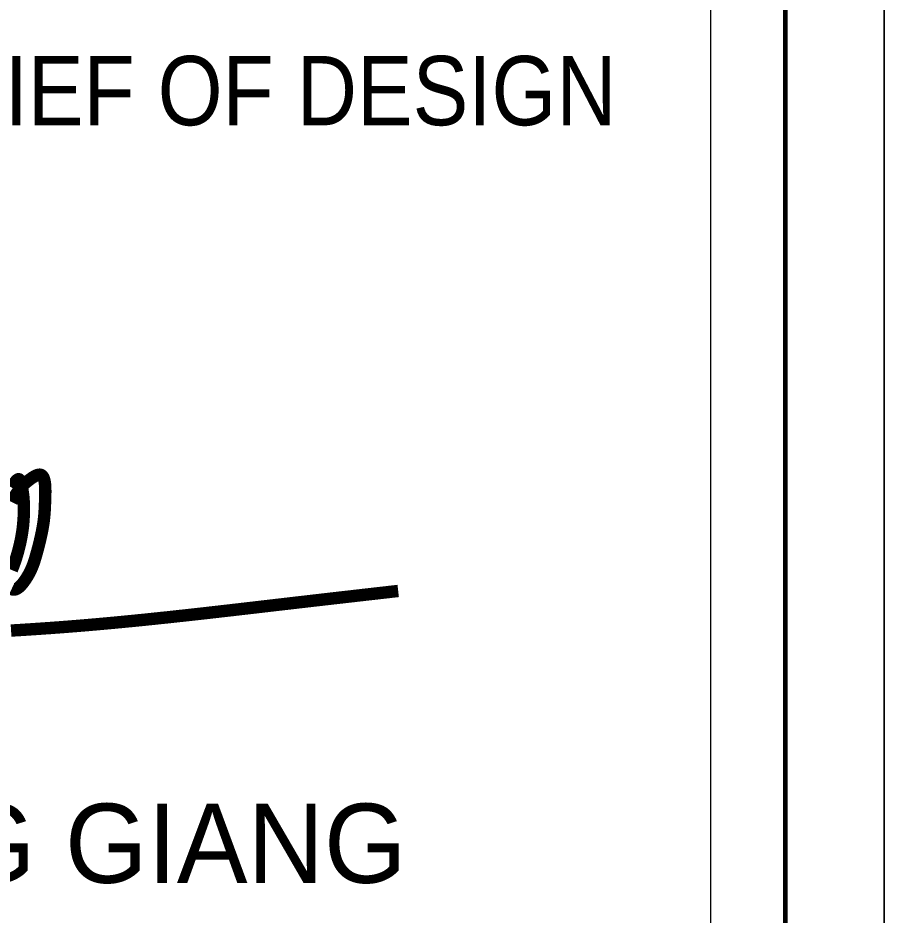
# Model space of a CAD drawing. Header units: millimetres. Extents: x -295047 to 304185, y -728047 to -308748.
# Drawn here: x 147910 to 148785, y -329828 to -328922 of the extents above; entities that cross this region are included whole.
import ezdxf
from ezdxf.enums import TextEntityAlignment as Align

# ---------------------------------------------------------------- set-up
doc = ezdxf.new("R2010")
doc.units = ezdxf.units.MM
doc.header["$MEASUREMENT"] = 0
doc.layers.get('Defpoints').update_dxf_attribs({"color": 1})
for name, color, linetype, lineweight in [('ISO', 153, 'Continuous', 13), ('Khungten_LCDI', 7, 'Continuous', 5), ('LC ISO', 153, 'Continuous', 13), ('LC Net thay', 7, 'Continuous', 25), ('LC Text1', 3, 'Continuous', 20)]:
    doc.layers.add(name, color=color, linetype=linetype, lineweight=lineweight)
doc.styles.add('Khungten', font='VHAVAN.TTF', dxfattribs={"width": 0.9, "height": 5000})
doc.styles.add('Title', font='VHBLACK.TTF', dxfattribs={"width": 0.8})
doc.styles.add('VNAVANTH', font='VHAVANB.TTF', dxfattribs={"width": 0.6})

# ---------------------------------------------------------------- blocks, each defined once
blk = doc.blocks.new('Mr. Giang')
at = {"layer": 'LC ISO', "const_width": 50}
for points in [[(3428.9, 161.4), (3429.6, 163.1), (3430.3, 164.8), (3431, 166.5), (3431.7, 168.2), (3432.3, 169.9), (3433, 171.6), (3433.7, 173.3), (3434.3, 175), (3435, 176.7), (3435.7, 178.4), (3436.3, 180.1), (3436.9, 181.8), (3437.6, 183.5), (3438.2, 185.2), (3438.8, 186.9), (3439.4, 188.6), (3440, 190.3), (3440.6, 192), (3441.2, 193.7), (3441.8, 195.4), (3442.4, 197.1), (3443, 198.8), (3443.5, 200.5), (3444.1, 202.2), (3444.7, 203.9), (3445.2, 205.6), (3445.8, 207.3), (3446.3, 209), (3446.9, 210.7), (3447.4, 212.4), (3447.9, 214.2), (3448.4, 215.9), (3449, 217.6), (3449.5, 219.3), (3450, 221), (3450.5, 222.7), (3451, 224.5), (3451.5, 226.2), (3452, 227.9), (3452.5, 229.6), (3453, 231.3), (3453.4, 233.1), (3453.9, 234.8), (3454.4, 236.5), (3454.9, 238.3), (3455.3, 240), (3455.8, 241.7), (3456.2, 243.5), (3456.7, 245.4), (3457.1, 247), (3457.6, 248.7), (3458, 250.5), (3458.5, 252.2), (3458.9, 254), (3459.3, 255.7), (3459.8, 257.5), (3460.2, 259.2), (3460.6, 261), (3461, 262.8), (3461.4, 264.5), (3461.8, 266.3), (3462.2, 268.1), (3462.6, 269.8), (3463, 271.6), (3463.4, 273.4), (3463.8, 275.2), (3464.2, 276.9), (3464.6, 278.7), (3464.9, 280.5), (3465.3, 282.3), (3465.7, 284.1), (3466, 285.9), (3466.4, 287.7), (3466.7, 289.5), (3467.1, 291.3), (3467.4, 293.1), (3467.7, 294.9), (3468.1, 296.7), (3468.4, 298.5), (3468.7, 300.3), (3469, 302.1), (3469.3, 304), (3469.6, 305.8), (3469.9, 307.6), (3470.2, 309.4), (3470.5, 311.3), (3470.8, 313.1), (3471.1, 314.9), (3471.4, 316.8), (3471.6, 318.6), (3471.9, 320.5), (3472.2, 322.3), (3472.4, 324.1), (3472.6, 326), (3472.9, 327.9), (3473.1, 329.7), (3473.3, 331.5), (3473.6, 333.4), (3473.8, 335.3), (3474, 337.2), (3474.2, 339), (3474.4, 340.9), (3474.6, 342.8), (3474.8, 344.7), (3475, 346.5), (3475.1, 348.4), (3475.3, 350.3), (3475.5, 352.2), (3475.6, 354.1), (3475.8, 355.9), (3475.9, 357.8), (3476.1, 359.7), (3476.2, 361.6), (3476.4, 363.5), (3476.5, 365.3), (3476.6, 367.2), (3476.7, 369.1), (3476.8, 371), (3476.9, 372.8), (3477, 374.7), (3477.1, 376.6), (3477.2, 378.4), (3477.3, 380.3), (3477.4, 382.1), (3477.4, 384), (3477.5, 385.9), (3477.6, 387.7), (3477.6, 389.5), (3477.7, 391.4), (3477.7, 393.2), (3477.8, 395), (3477.8, 396.9), (3477.8, 398.7), (3477.9, 400.5), (3477.9, 402.3), (3477.9, 404.1), (3477.9, 405.9), (3477.9, 407.7), (3477.9, 409.5), (3477.9, 411.2), (3477.9, 413), (3477.9, 414.7), (3477.9, 416.5), (3477.8, 418.2), (3477.8, 420), (3477.8, 421.7), (3477.7, 423.4), (3477.7, 425.1), (3477.6, 426.8), (3477.6, 427.7), (3477.5, 430.2), (3477.5, 431.9), (3477.4, 433.5), (3477.3, 435.2), (3477.2, 436.8), (3477.1, 438.5), (3477, 440.2), (3476.9, 441.8), (3476.8, 443.5), (3476.7, 445.1), (3476.6, 446.8), (3476.5, 448.4), (3476.3, 450.1), (3476.2, 451.7), (3476, 453.4), (3475.9, 455.1), (3475.7, 456.8), (3475.5, 458.5), (3475.3, 460.2), (3475.1, 461.9), (3474.9, 463.7), (3474.7, 465.4), (3474.4, 467.2), (3474.2, 469), (3473.9, 470.8), (3473.7, 472.6), (3473.4, 474.5), (3473.1, 476.3), (3472.8, 478.2), (3472.5, 480.2), (3472.2, 482.1), (3471.8, 484.1), (3471.5, 486.1), (3471.1, 488.1), (3470.7, 490.1), (3470.3, 492.2), (3469.9, 494.3), (3469.5, 496.5), (3469, 498.7), (3468.6, 500.9), (3468.2, 502.9), (3467.6, 505.5), (3467.1, 507.8), (3466.6, 510), (3466, 512.3), (3465.4, 514.5), (3464.8, 516.6), (3464.2, 518.6), (3463.5, 520.5), (3462.7, 522.3), (3462, 523.9), (3461.1, 525.2), (3460.2, 526.4), (3459.3, 527.3), (3458.3, 528), (3457.2, 528.3), (3456.1, 528.4), (3454.9, 528.2), (3453.7, 527.7), (3452.4, 527), (3451.1, 526), (3449.7, 524.9), (3448.3, 523.6), (3447, 522.1), (3445.5, 520.5), (3444.1, 518.8), (3442.7, 517), (3441.3, 515.1), (3440, 513.2), (3438.6, 511.3), (3437.4, 509.5), (3436, 507.5), (3434.8, 505.6), (3433.6, 503.7), (3432.4, 501.9), (3431.3, 500.1), (3430.2, 498.3), (3429.1, 496.5), (3428.1, 494.7)], [(3428.3, 84.8), (3429.6, 84.2), (3430.8, 83.7), (3432.1, 83.2), (3433.4, 82.8), (3434.8, 82.6), (3436.1, 82.4), (3437.2, 82.3), (3438.8, 82.4), (3440.2, 82.5), (3441.5, 82.7), (3442.9, 83.1), (3444.3, 83.5), (3445.7, 84), (3447.1, 84.6), (3448.5, 85.3), (3449.9, 86.1), (3451.4, 86.9), (3452.8, 87.8), (3454.2, 88.8), (3455.6, 89.8), (3457, 91), (3458.5, 92.1), (3459.9, 93.4), (3461.3, 94.7), (3462.7, 96), (3464.1, 97.4), (3465.5, 98.9), (3466.9, 100.3), (3468.3, 101.9), (3469.7, 103.5), (3471, 105.1), (3472.4, 106.7), (3473.7, 108.4), (3475.1, 110.1), (3476.4, 111.8), (3477.7, 113.5), (3479, 115.3), (3480.3, 117.1), (3481.5, 118.9), (3482.8, 120.7), (3484, 122.5), (3485.2, 124.3), (3486.4, 126.1), (3487.6, 127.9), (3488.7, 129.7), (3489.8, 131.5), (3490.9, 133.3), (3492, 135), (3493.1, 136.8), (3494.1, 138.6), (3495.1, 140.3), (3496.1, 142.1), (3497.1, 143.8), (3498, 145.5), (3499, 147.3), (3499.9, 149), (3500.8, 150.7), (3501.7, 152.4), (3502.5, 154.1), (3503.4, 155.8), (3504.2, 157.5), (3505, 159.2), (3505.8, 160.9), (3506.6, 162.6), (3507.3, 164.3), (3508.1, 165.9), (3508.8, 167.6), (3509.6, 169.3), (3510.3, 171), (3511, 172.6), (3511.6, 174.3), (3512.3, 176), (3513, 177.6), (3513.6, 179.3), (3514.3, 180.9), (3514.9, 182.6), (3515.5, 184.2), (3516.1, 185.9), (3516.7, 187.6), (3517.3, 189.2), (3517.9, 190.9), (3518.4, 192.5), (3519, 194.2), (3519.5, 195.8), (3520.1, 197.5), (3520.6, 199.2), (3521.2, 200.8), (3521.7, 202.5), (3522.2, 204.2), (3522.7, 205.8), (3523.2, 207.5), (3523.7, 209.2), (3524.2, 210.9), (3524.7, 212.6), (3525.2, 214.3), (3525.7, 215.9), (3526.2, 217.6), (3526.7, 219.3), (3527.2, 221.1), (3527.6, 222.8), (3528.1, 224.5), (3528.7, 226.6), (3529.1, 227.9), (3529.6, 229.7), (3530.1, 231.4), (3530.5, 233.2), (3531, 234.9), (3531.5, 236.7), (3532, 238.4), (3532.4, 240.2), (3532.9, 242), (3533.4, 243.7), (3533.9, 245.5), (3534.4, 247.3), (3534.8, 249.1), (3535.3, 250.9), (3535.8, 252.7), (3536.2, 254.5), (3536.7, 256.3), (3537.2, 258.1), (3537.6, 259.9), (3538.1, 261.7), (3538.5, 263.5), (3539, 265.3), (3539.5, 267.1), (3539.9, 268.9), (3540.4, 270.8), (3540.8, 272.6), (3541.3, 274.4), (3541.7, 276.2), (3542.1, 278), (3542.6, 279.9), (3543, 281.7), (3543.4, 283.5), (3543.9, 285.3), (3544.3, 287.2), (3544.7, 289), (3545.1, 290.8), (3545.6, 292.6), (3546, 294.5), (3546.4, 296.3), (3546.8, 298.1), (3547.2, 299.9), (3547.6, 301.7), (3548, 303.6), (3548.4, 305.4), (3548.8, 307.2), (3549.1, 309), (3549.5, 310.8), (3549.9, 312.6), (3550.3, 314.4), (3550.6, 316.2), (3551, 318), (3551.3, 319.8), (3551.7, 321.6), (3552, 323.4), (3552.4, 325.2), (3552.7, 326.9), (3553, 328.7), (3553.3, 330.5), (3553.7, 332.3), (3554, 334), (3554.3, 335.8), (3554.6, 337.5), (3554.9, 339.3), (3555.2, 341), (3555.4, 342.7), (3555.7, 344.5), (3556, 346.2), (3556.2, 347.9), (3556.5, 349.6), (3556.7, 351.3), (3557, 353), (3557.2, 354.7), (3557.5, 356.4), (3557.7, 358.1), (3557.9, 359.7), (3558.1, 361.4), (3558.3, 363.1), (3558.5, 364.7), (3558.7, 366.4), (3558.9, 368.1), (3559.1, 369.7), (3559.3, 371.4), (3559.5, 373.1), (3559.6, 374.7), (3559.8, 376.4), (3560, 378.1), (3560.1, 379.7), (3560.3, 381.4), (3560.4, 383.1), (3560.6, 384.8), (3560.7, 386.5), (3560.8, 388.2), (3561, 389.9), (3561.1, 391.6), (3561.2, 393.4), (3561.3, 395.1), (3561.5, 396.8), (3561.6, 398.6), (3561.7, 400.4), (3561.8, 402.1), (3561.9, 403.9), (3562, 405.7), (3562.1, 407.6), (3562.2, 409.4), (3562.3, 411.3), (3562.4, 413.1), (3562.5, 415), (3562.6, 416.9), (3562.6, 418.8), (3562.7, 420.8), (3562.8, 422.7), (3562.9, 424.7), (3563, 426.7), (3563.1, 428.7), (3563.1, 430.7), (3563.2, 432.8), (3563.3, 434.9), (3563.4, 437), (3563.4, 439.1), (3563.5, 441.3), (3563.6, 443.5), (3563.7, 445.7), (3563.7, 447.9), (3563.8, 449.2), (3563.9, 452.5), (3564, 454.8), (3564, 457.1), (3564.1, 459.5), (3564.2, 461.9), (3564.2, 464.3), (3564.3, 466.7), (3564.3, 469.1), (3564.3, 471.5), (3564.4, 473.9), (3564.4, 476.3), (3564.4, 478.7), (3564.4, 481.2), (3564.4, 483.6), (3564.3, 486), (3564.3, 488.4), (3564.2, 490.8), (3564.2, 493.1), (3564.1, 495.5), (3563.9, 497.8), (3563.8, 500.1), (3563.7, 502.4), (3563.5, 504.6), (3563.3, 506.8), (3563.1, 509), (3562.8, 511.2), (3562.5, 513.3), (3562.2, 515.4), (3561.9, 517.4), (3561.6, 519.4), (3561.2, 521.3), (3560.8, 523.2), (3560.3, 525), (3559.8, 526.8), (3559.3, 528.5), (3558.8, 530.2), (3558.2, 531.7), (3557.6, 533.3), (3557, 534.7), (3556.3, 536.1), (3555.5, 537.4), (3554.8, 538.7), (3554, 539.8), (3553.1, 540.9), (3552.2, 541.9), (3551.3, 542.8), (3550.3, 543.6), (3549.3, 544.4), (3548.2, 545), (3547.1, 545.5), (3546, 546), (3544.7, 546.3), (3543.5, 546.6), (3542, 546.7), (3540.8, 546.7), (3539.4, 546.6), (3537.9, 546.5), (3536.4, 546.2), (3534.9, 545.8), (3533.3, 545.4), (3531.7, 544.9), (3530, 544.2), (3528.4, 543.6), (3526.7, 542.8), (3525, 542), (3523.2, 541.1), (3521.5, 540.2), (3519.8, 539.2), (3518, 538.2), (3516.2, 537.1), (3514.5, 536.1), (3512.7, 534.9), (3511, 533.8), (3509.2, 532.6), (3507.5, 531.4), (3505.8, 530.2), (3503.4, 528.4), (3502.4, 527.8), (3500.8, 526.5), (3499.2, 525.3), (3497.6, 524.1), (3496, 522.9), (3494.4, 521.6), (3492.9, 520.4), (3491.4, 519.1), (3489.9, 517.9), (3488.4, 516.7), (3487, 515.4), (3485.6, 514.2), (3484.2, 512.9), (3482.8, 511.6), (3481.4, 510.4), (3480.1, 509.1), (3478.7, 507.8), (3477.4, 506.5), (3476.1, 505.3), (3474.8, 504), (3473.6, 502.7), (3472.3, 501.4), (3471.1, 500.1), (3469.9, 498.7), (3468.7, 497.4), (3467.5, 496.1), (3466.3, 494.8), (3465.2, 493.4), (3464, 492.1), (3462.9, 490.7), (3461.8, 489.4), (3460.7, 488), (3459.6, 486.6), (3458.5, 485.2), (3457.5, 483.8), (3456.4, 482.4), (3455.4, 481), (3454.3, 479.6), (3453.3, 478.2), (3452.3, 476.7), (3451.3, 475.3), (3449.9, 473.3), (3449.3, 472.4), (3448.3, 470.9), (3447.3, 469.4), (3446.4, 467.9), (3445.4, 466.4), (3444.5, 464.9), (3443.5, 463.4), (3442.6, 461.8), (3441.6, 460.3), (3440.7, 458.7), (3439.8, 457.2), (3438.9, 455.6), (3438, 454.1), (3437.1, 452.5), (3436.3, 450.9), (3435.4, 449.3), (3434.5, 447.7), (3433.7, 446.1), (3432.8, 444.5), (3432, 442.8), (3431.1, 441.2), (3430.3, 439.6), (3429.5, 437.9), (3428.7, 436.3)], [(3426, -83.3), (3436.8, -82.6), (3447.6, -81.9), (3458.5, -81.3), (3469.3, -80.6), (3480.1, -79.9), (3490.9, -79.2), (3501.8, -78.5), (3512.6, -77.8), (3523.4, -77.1), (3534.2, -76.4), (3545, -75.6), (3555.9, -74.9), (3566.7, -74.1), (3577.5, -73.4), (3588.3, -72.6), (3599.1, -71.8), (3609.9, -71), (3620.7, -70.2), (3631.6, -69.4), (3642.4, -68.6), (3650.9, -67.9), (3664, -66.9), (3674.8, -66), (3685.6, -65.2), (3696.4, -64.3), (3707.2, -63.4), (3718, -62.5), (3728.8, -61.6), (3739.6, -60.7), (3750.4, -59.7), (3761.2, -58.8), (3772, -57.8), (3782.8, -56.9), (3793.6, -55.9), (3804.4, -54.9), (3815.2, -53.9), (3826, -52.9), (3836.8, -51.9), (3847.6, -50.9), (3858.4, -49.9), (3869.2, -48.9), (3880, -47.8), (3890.7, -46.8), (3901.5, -45.7), (3912.3, -44.7), (3923.1, -43.6), (3933.9, -42.5), (3944.7, -41.4), (3955.5, -40.4), (3966.3, -39.3), (3977, -38.2), (3987.8, -37), (3998.6, -35.9), (4009.4, -34.8), (4020.2, -33.7), (4031, -32.5), (4041.7, -31.4), (4052.5, -30.3), (4063.3, -29.1), (4074.1, -27.9), (4084.9, -26.8), (4095.6, -25.6), (4106.4, -24.4), (4117.2, -23.3), (4128, -22.1), (4138.8, -20.9), (4149.5, -19.7), (4160.3, -18.5), (4171.1, -17.3), (4181.9, -16.1), (4192.6, -14.9), (4203.4, -13.7), (4214.2, -12.5), (4225, -11.3), (4235.7, -10), (4246.5, -8.8), (4257.3, -7.6), (4268.1, -6.3), (4278.8, -5.1), (4289.6, -3.9), (4300.4, -2.6), (4311.1, -1.4), (4321.9, -0.2), (4332.7, 1.1), (4343.5, 2.3), (4354.2, 3.6), (4365, 4.8), (4375.8, 6.1), (4386.5, 7.3), (4397.3, 8.6), (4408.1, 9.8), (4418.9, 11.1), (4429.6, 12.3), (4440.4, 13.6), (4451.2, 14.9), (4461.9, 16.1), (4472.7, 17.4), (4483.5, 18.6), (4494.2, 19.9), (4505, 21.1), (4515.8, 22.4), (4526.6, 23.6), (4537.3, 24.9), (4547.9, 26.1), (4558.9, 27.4), (4569.6, 28.7), (4580.4, 29.9), (4591.2, 31.2), (4601.9, 32.4), (4612.7, 33.6), (4623.5, 34.9), (4634.3, 36.1), (4645, 37.4), (4655.8, 38.6), (4666.6, 39.9), (4677.3, 41.1), (4688.1, 42.3), (4698.9, 43.6), (4709.7, 44.8), (4720.4, 46.1), (4731.2, 47.3), (4742, 48.5), (4752.7, 49.8), (4763.5, 51), (4774.3, 52.2), (4785, 53.5), (4795.8, 54.7), (4806.6, 55.9), (4817.4, 57.2), (4828.1, 58.4), (4838.9, 59.6), (4849.7, 60.9), (4860.4, 62.1), (4871.2, 63.3), (4882, 64.6), (4892.8, 65.8), (4903.5, 67), (4914.3, 68.2), (4925.1, 69.5), (4935.8, 70.7), (4946.6, 71.9), (4957.4, 73.2), (4968.2, 74.4), (4978.9, 75.6), (4989.7, 76.8)]]:
    blk.add_lwpolyline(points, dxfattribs=at)
blk = doc.blocks.new('lcdi fix')
at = {"layer": 'Defpoints', "lineweight": 0}
blk.add_lwpolyline([(-1200, -14850), (-1200, 14850), (40800, 14850), (40800, -14850)], close=True, dxfattribs=at)
at = {"layer": 'Khungten_LCDI', "color": 5, "lineweight": 25}
blk.add_line((40600, -14650), (40600, 14650), dxfattribs=at)
at = {"layer": 'Khungten_LCDI', "color": 5, "lineweight": 60}
blk.add_lwpolyline([(0, -14650), (0, 14650), (40600, 14650), (40600, -14650)], close=True, dxfattribs=at)
at = {"layer": 'Khungten_LCDI', "color": 9, "lineweight": 15}
blk.add_lwpolyline([(36750, -1521.9), (40450, -1521.9), (40450, 446.3), (36750, 446.3)], close=True, dxfattribs=at)
at = {"layer": 'ISO', "xscale": 0.5000000104764112, "yscale": 0.5000000104764112, "zscale": 0.5000000104764112}
blk.add_blockref('Mr. Giang', (37324, -842.8), dxfattribs=at)
at = {"color": 7, "style": 'Khungten', "width": 0.9}
blk.add_text('chñ nhiÖm thiÕt kÕ - chief of design', height=140, dxfattribs=at).set_placement((38565.6, 136.4), align=Align.CENTER)
at = {"color": 7, "style": 'VNAVANTH'}
blk.add_text('ths. bïi tr\xadêng giang', height=160, dxfattribs=at).set_placement((38493.4, -1394.1), align=Align.CENTER)
at = {"color": 7, "style": 'Khungten', "width": 0.8}
for tag, p in [('REVISION', (39498.8, -10746.3)), ('NGAYHT', (39546.1, -11609.4))]:
    blk.add_attdef(tag, text='', height=200, dxfattribs=at).set_placement(p, align=Align.CENTER)
at = {"layer": 'LC Text1', "style": 'Title', "width": 1.485915}
for tag, p, p2 in [('TENBANVE1', (36912.7, -8885.8), (40339.1, -8885.8)), ('TENBANVE2', (36912.7, -9562.5), (40339.1, -9562.5))]:
    blk.add_attdef(tag, text='', height=250, dxfattribs=at).set_placement(p, p2, align=Align.FIT)
at = {"layer": 'LC Text1', "style": 'Title', "width": 0.7}
blk.add_attdef('SOBANVE', text='', height=250, dxfattribs=at).set_placement((39562, -13896.2), align=Align.CENTER)

msp = doc.modelspace()

# ---------------------------------------------------------------- block references
at = {"layer": 'LC Net thay', "xscale": 0.5000000000000013, "yscale": 0.5000000000000013, "zscale": 0.5000000000000013}
msp.add_blockref('lcdi fix', (128384.99, -329098.5, 17.75), dxfattribs=at)
at = {"layer": 'LC Net thay', "extrusion": (0.000528397, 4.04352e-06, 1), "xscale": 0.7998127431915381, "yscale": 0.7998127431915381, "zscale": 0.7998127431915381, "rotation": 359.9999999999995}
msp.add_blockref('lcdi fix', (149744.74, -333550.72, 95.07), dxfattribs=at)

doc.saveas('drawing.dxf')
